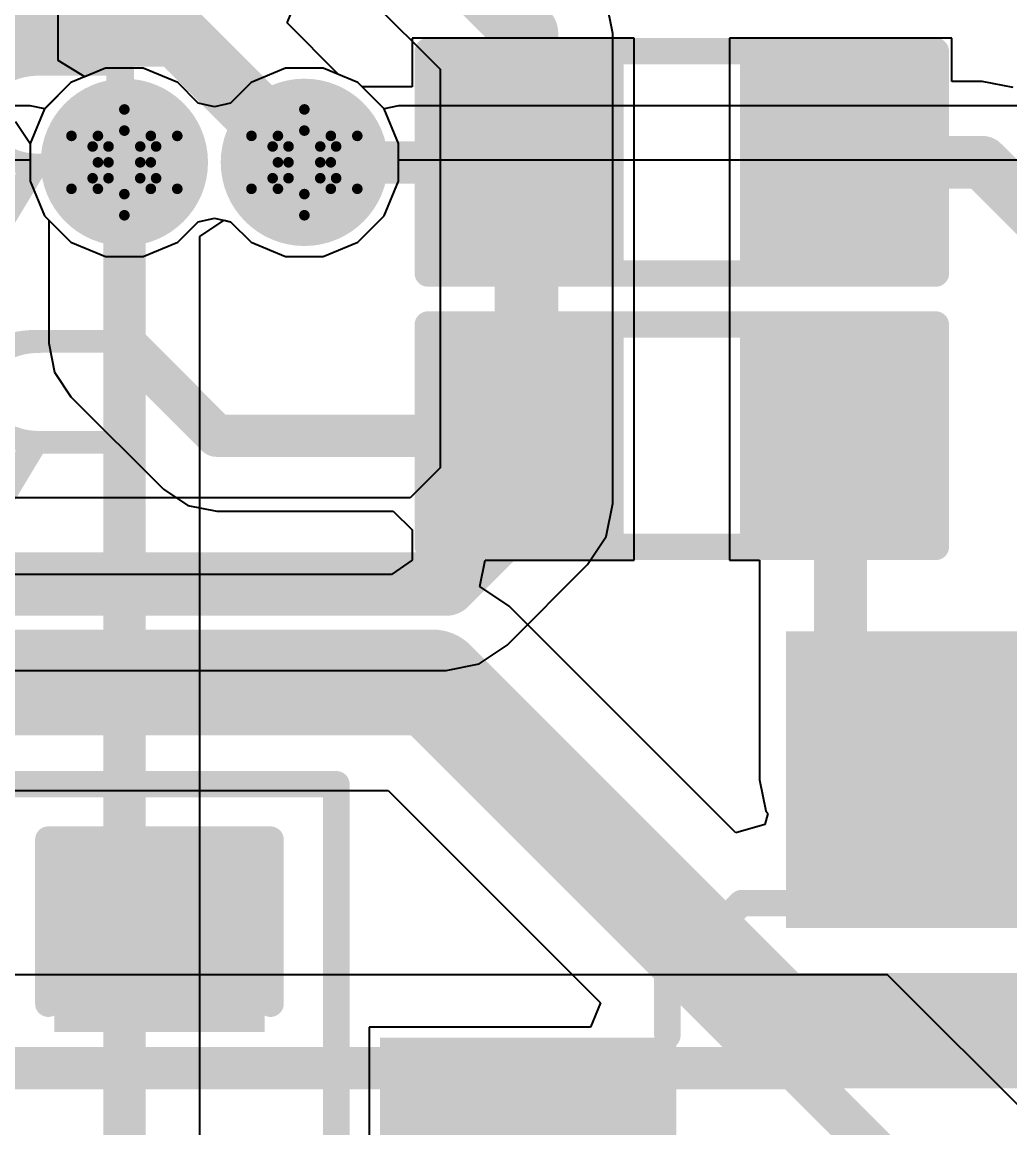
# Model space of a CAD drawing. Header units: inches. Extents: x -2.7 to 10.9, y -2.9 to 7.4.
# Drawn here: x 0.3626 to 0.5493, y 0.1801 to 0.389 of the extents above; entities that cross this region are included whole.
import ezdxf

# ---------------------------------------------------------------- set-up
doc = ezdxf.new("R2010")
doc.units = ezdxf.units.IN
doc.header["$MEASUREMENT"] = 0
for name, color, linetype in [('Board Outline', 216, 'Continuous'), ('Bottom Layer', 5, 'Continuous'), ('Bottom Overlay', 54, 'Continuous'), ('Bottom Paste', 16, 'Continuous'), ('Bottom Solder', 6, 'Continuous'), ('Drill Drawing', 1, 'Continuous'), ('Layer 2', 16, 'Continuous'), ('Layer 3', 76, 'Continuous'), ('Top Layer', 1, 'Continuous'), ('Top Overlay', 2, 'Continuous'), ('Top Solder', 216, 'Continuous'), ('Via Holes', 16, 'Continuous')]:
    doc.layers.add(name, color=color, linetype=linetype)
doc.styles.add('Arial', font='', dxfattribs={"height": 0.2})
doc.styles.get('Arial').set_extended_font_data('Arial')

# ---------------------------------------------------------------- blocks, each defined once
blk = doc.blocks.new('48_LQFP__7_7___B_124')
at = {"layer": 'Bottom Layer'}
for points in [[(0.1019685, 0.14330705), (0.1019685, 0.19133855), (0.1145669, 0.19133855), (0.1145669, 0.14330705)], [(0.14330715, 0.1019685), (0.14330715, 0.1145669), (0.19133865, 0.1145669), (0.19133865, 0.1019685)], [(0.14330715, 0.0822835), (0.14330715, 0.0948819), (0.19133865, 0.0948819), (0.19133865, 0.0822835)]]:
    blk.add_hatch(color=5, dxfattribs=at).paths.add_polyline_path(points)
at = {"layer": 'Bottom Paste'}
for points in [[(0.1019685, 0.14330705), (0.1019685, 0.19133855), (0.1145669, 0.19133855), (0.1145669, 0.14330705)], [(0.14330715, 0.1019685), (0.14330715, 0.1145669), (0.19133865, 0.1145669), (0.19133865, 0.1019685)], [(0.14330715, 0.0822835), (0.14330715, 0.0948819), (0.19133865, 0.0948819), (0.19133865, 0.0822835)]]:
    blk.add_hatch(color=16, dxfattribs=at).paths.add_polyline_path(points)
at = {"layer": 'Bottom Solder'}
for points in [[(0.0979685, 0.13930705), (0.0979685, 0.19533855), (0.1185669, 0.19533855), (0.1185669, 0.13930705)], [(0.13930715, 0.0979685), (0.13930715, 0.1185669), (0.19533865, 0.1185669), (0.19533865, 0.0979685)], [(0.13930715, 0.0782835), (0.13930715, 0.0988819), (0.19533865, 0.0988819), (0.19533865, 0.0782835)], [(0.13930715, 0.0585984), (0.13930715, 0.0791968), (0.19533865, 0.0791968), (0.19533865, 0.0585984)]]:
    blk.add_hatch(color=6, dxfattribs=at).paths.add_polyline_path(points)
at = {"layer": 'Bottom Overlay'}
for points in [[(0.119, 0.1409999, 0.005, 0.005, 0), (0.13, 0.1409999, 0.005, 0.005, 0)], [(0.13, 0.1409999, 0.005, 0.005, 0), (0.144, 0.1269999, 0.005, 0.005, 0)], [(0.144, 0.1269999, 0.005, 0.005, 0), (0.144, 0.1189999, 0.005, 0.005, 0)]]:
    blk.add_lwpolyline(points, format="xyseb", dxfattribs=at)
for points in [[(0.11775, 0.1409999, 0.0025, 0.0025, 1), (0.12025, 0.1409999, 0.0025, 0.0025, 1)], [(0.12875, 0.1409999, 0.0025, 0.0025, 1), (0.13125, 0.1409999, 0.0025, 0.0025, 1)], [(0.12875, 0.1409999, 0.0025, 0.0025, 1), (0.13125, 0.1409999, 0.0025, 0.0025, 1)], [(0.14275, 0.1269999, 0.0025, 0.0025, 1), (0.14525, 0.1269999, 0.0025, 0.0025, 1)], [(0.14275, 0.1269999, 0.0025, 0.0025, 1), (0.14525, 0.1269999, 0.0025, 0.0025, 1)], [(0.14275, 0.1189999, 0.0025, 0.0025, 1), (0.14525, 0.1189999, 0.0025, 0.0025, 1)]]:
    blk.add_lwpolyline(points, format="xyseb", close=True, dxfattribs=at)
blk = doc.blocks.new('R___0603_B_170')
at = {"layer": 'Bottom Layer'}
for points in [[(-0.045, -0.0175), (-0.045, 0.0175), (-0.015, 0.0175), (-0.015, -0.0175)], [(0.015, -0.0175), (0.015, 0.0175), (0.045, 0.0175), (0.045, -0.0175)]]:
    blk.add_hatch(color=5, dxfattribs=at).paths.add_polyline_path(points)
at = {"layer": 'Bottom Paste'}
for points in [[(-0.045, -0.0175), (-0.045, 0.0175), (-0.015, 0.0175), (-0.015, -0.0175)], [(0.015, -0.0175), (0.015, 0.0175), (0.045, 0.0175), (0.045, -0.0175)]]:
    blk.add_hatch(color=16, dxfattribs=at).paths.add_polyline_path(points)
at = {"layer": 'Bottom Solder'}
for points in [[(-0.049, -0.0215), (-0.049, 0.0215), (-0.011, 0.0215), (-0.011, -0.0215)], [(0.011, -0.0215), (0.011, 0.0215), (0.049, 0.0215), (0.049, -0.0215)]]:
    blk.add_hatch(color=6, dxfattribs=at).paths.add_polyline_path(points)
at = {"layer": 'Bottom Overlay'}
for points in [[(-0.048, -0.021, 0.005, 0.005, 0), (-0.048, 0.021, 0.005, 0.005, 0)], [(-0.048, 0.021, 0.005, 0.005, 0), (0.048, 0.021, 0.005, 0.005, 0)], [(0.048, -0.021, 0.005, 0.005, 0), (0.048, 0.021, 0.005, 0.005, 0)], [(-0.048, -0.021, 0.005, 0.005, 0), (0.048, -0.021, 0.005, 0.005, 0)]]:
    blk.add_lwpolyline(points, format="xyseb", dxfattribs=at)
for points in [[(-0.04925, 0.021, 0.0025, 0.0025, 1), (-0.04675, 0.021, 0.0025, 0.0025, 1)], [(-0.04925, 0.021, 0.0025, 0.0025, 1), (-0.04675, 0.021, 0.0025, 0.0025, 1)], [(0.04675, 0.021, 0.0025, 0.0025, 1), (0.04925, 0.021, 0.0025, 0.0025, 1)], [(0.04675, 0.021, 0.0025, 0.0025, 1), (0.04925, 0.021, 0.0025, 0.0025, 1)], [(-0.04925, -0.021, 0.0025, 0.0025, 1), (-0.04675, -0.021, 0.0025, 0.0025, 1)], [(-0.04925, -0.021, 0.0025, 0.0025, 1), (-0.04675, -0.021, 0.0025, 0.0025, 1)], [(0.04675, -0.021, 0.0025, 0.0025, 1), (0.04925, -0.021, 0.0025, 0.0025, 1)], [(0.04675, -0.021, 0.0025, 0.0025, 1), (0.04925, -0.021, 0.0025, 0.0025, 1)]]:
    blk.add_lwpolyline(points, format="xyseb", close=True, dxfattribs=at)
blk = doc.blocks.new('R___0603_B_171')
at = {"layer": 'Bottom Layer'}
for points in [[(-0.045, -0.0175), (-0.045, 0.0175), (-0.015, 0.0175), (-0.015, -0.0175)], [(0.015, -0.0175), (0.015, 0.0175), (0.045, 0.0175), (0.045, -0.0175)]]:
    blk.add_hatch(color=5, dxfattribs=at).paths.add_polyline_path(points)
at = {"layer": 'Bottom Paste'}
for points in [[(-0.045, -0.0175), (-0.045, 0.0175), (-0.015, 0.0175), (-0.015, -0.0175)], [(0.015, -0.0175), (0.015, 0.0175), (0.045, 0.0175), (0.045, -0.0175)]]:
    blk.add_hatch(color=16, dxfattribs=at).paths.add_polyline_path(points)
at = {"layer": 'Bottom Solder'}
for points in [[(-0.049, -0.0215), (-0.049, 0.0215), (-0.011, 0.0215), (-0.011, -0.0215)], [(0.011, -0.0215), (0.011, 0.0215), (0.049, 0.0215), (0.049, -0.0215)]]:
    blk.add_hatch(color=6, dxfattribs=at).paths.add_polyline_path(points)
at = {"layer": 'Bottom Overlay'}
for points in [[(-0.048, 0.021, 0.005, 0.005, 0), (0.048, 0.021, 0.005, 0.005, 0)], [(-0.048, -0.021, 0.005, 0.005, 0), (-0.048, 0.021, 0.005, 0.005, 0)], [(0.048, -0.021, 0.005, 0.005, 0), (0.048, 0.021, 0.005, 0.005, 0)], [(-0.048, -0.021, 0.005, 0.005, 0), (0.048, -0.021, 0.005, 0.005, 0)]]:
    blk.add_lwpolyline(points, format="xyseb", dxfattribs=at)
for points in [[(-0.04925, 0.021, 0.0025, 0.0025, 1), (-0.04675, 0.021, 0.0025, 0.0025, 1)], [(-0.04925, 0.021, 0.0025, 0.0025, 1), (-0.04675, 0.021, 0.0025, 0.0025, 1)], [(0.04675, 0.021, 0.0025, 0.0025, 1), (0.04925, 0.021, 0.0025, 0.0025, 1)], [(0.04675, 0.021, 0.0025, 0.0025, 1), (0.04925, 0.021, 0.0025, 0.0025, 1)], [(-0.04925, -0.021, 0.0025, 0.0025, 1), (-0.04675, -0.021, 0.0025, 0.0025, 1)], [(-0.04925, -0.021, 0.0025, 0.0025, 1), (-0.04675, -0.021, 0.0025, 0.0025, 1)], [(0.04675, -0.021, 0.0025, 0.0025, 1), (0.04925, -0.021, 0.0025, 0.0025, 1)], [(0.04675, -0.021, 0.0025, 0.0025, 1), (0.04925, -0.021, 0.0025, 0.0025, 1)]]:
    blk.add_lwpolyline(points, format="xyseb", close=True, dxfattribs=at)
blk = doc.blocks.new('C___0603_B_279')
at = {"layer": 'Bottom Layer'}
for points in [[(-0.045, -0.0175), (-0.045, 0.0175), (-0.015, 0.0175), (-0.015, -0.0175)], [(0.015, -0.0175), (0.015, 0.0175), (0.045, 0.0175), (0.045, -0.0175)]]:
    blk.add_hatch(color=5, dxfattribs=at).paths.add_polyline_path(points)
at = {"layer": 'Bottom Paste'}
for points in [[(-0.045, -0.0175), (-0.045, 0.0175), (-0.015, 0.0175), (-0.015, -0.0175)], [(0.015, -0.0175), (0.015, 0.0175), (0.045, 0.0175), (0.045, -0.0175)]]:
    blk.add_hatch(color=16, dxfattribs=at).paths.add_polyline_path(points)
at = {"layer": 'Bottom Solder'}
for points in [[(-0.0473622, -0.0198622), (-0.0473622, 0.0198622), (-0.0126378, 0.0198622), (-0.0126378, -0.0198622)], [(0.0126378, -0.0198622), (0.0126378, 0.0198622), (0.0473622, 0.0198622), (0.0473622, -0.0198622)]]:
    blk.add_hatch(color=6, dxfattribs=at).paths.add_polyline_path(points)
at = {"layer": 'Bottom Overlay'}
for points in [[(-0.049, -0.021, 0.005, 0.005, 0), (-0.049, 0.021, 0.005, 0.005, 0)], [(-0.018, 0.021, 0.005, 0.005, 0), (-0.049, 0.021, 0.005, 0.005, 0)], [(0.049, 0.021, 0.005, 0.005, 0), (0.018, 0.021, 0.005, 0.005, 0)], [(0.049, -0.021, 0.005, 0.005, 0), (0.049, 0.021, 0.005, 0.005, 0)], [(-0.018, -0.021, 0.005, 0.005, 0), (-0.049, -0.021, 0.005, 0.005, 0)], [(0.049, -0.021, 0.005, 0.005, 0), (0.018, -0.021, 0.005, 0.005, 0)]]:
    blk.add_lwpolyline(points, format="xyseb", dxfattribs=at)
for points in [[(-0.05025, 0.021, 0.0025, 0.0025, 1), (-0.04775, 0.021, 0.0025, 0.0025, 1)], [(-0.05025, 0.021, 0.0025, 0.0025, 1), (-0.04775, 0.021, 0.0025, 0.0025, 1)], [(-0.01925, 0.021, 0.0025, 0.0025, 1), (-0.01675, 0.021, 0.0025, 0.0025, 1)], [(0.01675, 0.021, 0.0025, 0.0025, 1), (0.01925, 0.021, 0.0025, 0.0025, 1)], [(0.04775, 0.021, 0.0025, 0.0025, 1), (0.05025, 0.021, 0.0025, 0.0025, 1)], [(0.04775, 0.021, 0.0025, 0.0025, 1), (0.05025, 0.021, 0.0025, 0.0025, 1)], [(-0.05025, -0.021, 0.0025, 0.0025, 1), (-0.04775, -0.021, 0.0025, 0.0025, 1)], [(-0.05025, -0.021, 0.0025, 0.0025, 1), (-0.04775, -0.021, 0.0025, 0.0025, 1)], [(-0.01925, -0.021, 0.0025, 0.0025, 1), (-0.01675, -0.021, 0.0025, 0.0025, 1)], [(0.01675, -0.021, 0.0025, 0.0025, 1), (0.01925, -0.021, 0.0025, 0.0025, 1)], [(0.04775, -0.021, 0.0025, 0.0025, 1), (0.05025, -0.021, 0.0025, 0.0025, 1)], [(0.04775, -0.021, 0.0025, 0.0025, 1), (0.05025, -0.021, 0.0025, 0.0025, 1)]]:
    blk.add_lwpolyline(points, format="xyseb", close=True, dxfattribs=at)

msp = doc.modelspace()

# ---------------------------------------------------------------- hatches: boundary and pattern name
at = {"layer": 'Bottom Layer'}
h = msp.add_hatch(color=5, dxfattribs=at)
edge = h.paths.add_edge_path()
edge.add_arc((0.38193, 0.3625234), 0.011811, 0, 360)
h = msp.add_hatch(color=5, dxfattribs=at)
edge = h.paths.add_edge_path()
edge.add_arc((0.415953, 0.3625266), 0.011811, 0, 360)
at = {"layer": 'Bottom Solder'}
h = msp.add_hatch(color=6, dxfattribs=at)
edge = h.paths.add_edge_path()
edge.add_arc((0.38193, 0.3625234), 0.015811, 0, 360)
h = msp.add_hatch(color=6, dxfattribs=at)
edge = h.paths.add_edge_path()
edge.add_arc((0.415953, 0.3625266), 0.015811, 0, 360)
at = {"layer": 'Layer 2'}
h = msp.add_hatch(color=16, dxfattribs=at)
edge = h.paths.add_edge_path()
edge.add_arc((0.38193, 0.3625234), 0.011811, 0, 360)
h = msp.add_hatch(color=16, dxfattribs=at)
edge = h.paths.add_edge_path()
edge.add_arc((0.415953, 0.3625266), 0.011811, 0, 360)
at = {"layer": 'Layer 3'}
h = msp.add_hatch(color=76, dxfattribs=at)
edge = h.paths.add_edge_path()
edge.add_arc((0.38193, 0.3625234), 0.011811, 0, 360)
h = msp.add_hatch(color=76, dxfattribs=at)
edge = h.paths.add_edge_path()
edge.add_arc((0.415953, 0.3625266), 0.011811, 0, 360)
at = {"layer": 'Top Layer'}
h = msp.add_hatch(color=1, dxfattribs=at)
edge = h.paths.add_edge_path()
edge.add_arc((0.38193, 0.3625234), 0.011811, 0, 360)
h = msp.add_hatch(color=1, dxfattribs=at)
edge = h.paths.add_edge_path()
edge.add_arc((0.415953, 0.3625266), 0.011811, 0, 360)
at = {"layer": 'Top Solder'}
h = msp.add_hatch(color=216, dxfattribs=at)
edge = h.paths.add_edge_path()
edge.add_arc((0.38193, 0.3625234), 0.015811, 0, 360)
h = msp.add_hatch(color=216, dxfattribs=at)
edge = h.paths.add_edge_path()
edge.add_arc((0.415953, 0.3625266), 0.015811, 0, 360)
at = {"layer": 'Via Holes'}
h = msp.add_hatch(color=7, dxfattribs=at)
edge = h.paths.add_edge_path()
edge.add_arc((0.38193, 0.3625234), 0.0059055, 0, 360)
h = msp.add_hatch(color=7, dxfattribs=at)
edge = h.paths.add_edge_path()
edge.add_arc((0.415953, 0.3625266), 0.0059055, 0, 360)

# ---------------------------------------------------------------- linework, layer by layer
at = {"layer": 'Board Outline'}
msp.add_lwpolyline([(-2.4996904, 1.3779521, 0.005, 0.005, -0.7405986761017942), (2.8432952, 0.250751, 0.005, 0.005, 0)], format="xyseb", dxfattribs=at)
at = {"layer": 'Bottom Layer'}
for p, q in [((0.4782927, 0.3860234), (0.4362927, 0.3860234)), ((0.4362927, 0.3860234), (0.4362927, 0.3767977)), ((0.4782927, 0.3390236), (0.4782927, 0.3860234)), ((0.5382927, 0.3860234), (0.4962927, 0.3860234)), ((0.4962927, 0.3860234), (0.4962927, 0.3390236)), ((0.5382927, 0.3778173), (0.5382927, 0.3860234)), ((0.3783872, 0.3803344), (0.3718409, 0.3776228)), ((0.3854728, 0.3803344), (0.3783872, 0.3803344)), ((0.3920191, 0.3776228), (0.3854728, 0.3803344)), ((0.4124102, 0.3803376), (0.4058639, 0.377626)), ((0.4194958, 0.3803376), (0.4124102, 0.3803376)), ((0.4260421, 0.377626), (0.4194958, 0.3803376)), ((0.3718409, 0.3776228), (0.3668306, 0.3726125)), ((0.3959057, 0.3737362), (0.3920191, 0.3776228)), ((0.4058639, 0.377626), (0.4019754, 0.3737375)), ((0.4268704, 0.3767977), (0.4260421, 0.377626)), ((0.4362927, 0.3767977), (0.4268704, 0.3767977)), ((0.5440782, 0.3778173), (0.5382927, 0.3778173)), ((0.5499309, 0.3766531), (0.5440782, 0.3778173)), ((0.3668306, 0.3726125), (0.364119, 0.3660662)), ((0.3989443, 0.3730481), (0.3959057, 0.3737362)), ((0.4019754, 0.3737375), (0.3989443, 0.3730481)), ((0.364119, 0.3660662), (0.364119, 0.3589806)), ((0.364119, 0.3589806), (0.3668306, 0.3524343)), ((0.3668306, 0.3524343), (0.3676557, 0.3516092)), ((0.3676557, 0.3516092), (0.3676557, 0.3283335)), ((0.4782929, 0.3390236), (0.4782927, 0.3390236)), ((0.4782929, 0.3343648), (0.4782929, 0.3390236)), ((0.4962927, 0.3390236), (0.4962925, 0.3390236)), ((0.4962925, 0.3390236), (0.4962925, 0.3343648)), ((0.4782927, 0.287365), (0.4782927, 0.3343648)), ((0.4782927, 0.3343648), (0.4782929, 0.3343648)), ((0.4962925, 0.3343648), (0.4962927, 0.3343648)), ((0.4962927, 0.3343648), (0.4962927, 0.287365)), ((0.3676557, 0.3283335), (0.3676556, 0.328333)), ((0.3676556, 0.328333), (0.3687423, 0.3228705)), ((0.3687423, 0.3228705), (0.3718365, 0.3182395)), ((0.3718365, 0.3182395), (0.3893011, 0.300775)), ((0.3893011, 0.300775), (0.3893013, 0.3007747)), ((0.3893013, 0.3007747), (0.3939323, 0.2976805)), ((0.3939323, 0.2976805), (0.3993948, 0.2965938)), ((0.3993948, 0.2965938), (0.3993953, 0.2965939)), ((0.3993953, 0.2965939), (0.4327571, 0.2965939)), ((0.4327571, 0.2965939), (0.4362927, 0.2930583)), ((0.4362927, 0.2930583), (0.4362926, 0.2873651)), ((0.4362926, 0.2873651), (0.4324282, 0.2846235)), ((0.4491128, 0.282365), (0.4501481, 0.287365)), ((0.4501481, 0.287365), (0.4782927, 0.287365)), ((0.4962927, 0.287365), (0.5019988, 0.287365)), ((0.5019988, 0.287365), (0.5019988, 0.2458583)), ((0.4324282, 0.2846235), (0.2766087, 0.2846235)), ((0.4546713, 0.2786509), (0.4491128, 0.282365)), ((0.4974725, 0.2358497), (0.4546713, 0.2786509)), ((0.5019988, 0.2458583), (0.503163, 0.2400056)), ((0.2850553, 0.2438399), (0.4318055, 0.2438399)), ((0.4318055, 0.2438399), (0.4719237, 0.2037217)), ((0.5035135, 0.239481), (0.5030004, 0.2373929)), ((0.503163, 0.2400056), (0.5035135, 0.239481)), ((0.5030004, 0.2373929), (0.4974725, 0.2358497)), ((0.4719237, 0.2037217), (0.4700102, 0.1991023)), ((0.4700102, 0.1991023), (0.4282219, 0.1991023)), ((0.4282219, 0.1991023), (0.4282219, 0.1637466))]:
    msp.add_line(p, q, dxfattribs=at)
for points in [[(0.38193, 0.328333, 0.008, 0.008, 0), (0.38193, 0.3625234, 0.008, 0.008, 0)], [(0.4159562, 0.3625234, 0.008, 0.008, 0), (0.4572927, 0.3625234, 0.008, 0.008, 0)], [(0.5172927, 0.3625234, 0.01, 0.01, 0), (0.5440782, 0.3625234, 0.01, 0.01, 0)], [(0.5440782, 0.3625234, 0.01, 0.01, 0), (0.5566628, 0.3499388, 0.01, 0.01, 0)], [(0.38193, 0.328333, 0.008, 0.008, 0), (0.3993948, 0.3108682, 0.008, 0.008, 0)], [(0.5172927, 0.2458583, 0.01, 0.01, 0), (0.5172927, 0.310865, 0.01, 0.01, 0)], [(0.3993948, 0.3108682, 0.008, 0.008, 0), (0.4572895, 0.3108682, 0.008, 0.008, 0)], [(0.4572895, 0.3108682, 0.008, 0.008, 0), (0.4572927, 0.310865, 0.008, 0.008, 0)], [(0.2766087, 0.2642317, 0.02, 0.02, 0), (0.4402521, 0.2642317, 0.02, 0.02, 0)], [(0.4402521, 0.2642317, 0.02, 0.02, 0), (0.5051216, 0.1993622, 0.02, 0.02, 0)], [(0.5051216, 0.1993622, 0.02, 0.02, 0), (0.5802988, 0.1993622, 0.02, 0.02, 0)]]:
    msp.add_lwpolyline(points, format="xyseb", dxfattribs=at)
for points in [[(0.37993, 0.3625234, 0.004, 0.004, 1), (0.38393, 0.3625234, 0.004, 0.004, 1)], [(0.4139562, 0.3625234, 0.004, 0.004, 1), (0.4179562, 0.3625234, 0.004, 0.004, 1)], [(0.4552927, 0.3625234, 0.004, 0.004, 1), (0.4592927, 0.3625234, 0.004, 0.004, 1)], [(0.5147927, 0.3625234, 0.005, 0.005, 1), (0.5197927, 0.3625234, 0.005, 0.005, 1)], [(0.5415782, 0.3625234, 0.005, 0.005, 1), (0.5465782, 0.3625234, 0.005, 0.005, 1)], [(0.5415782, 0.3625234, 0.005, 0.005, 1), (0.5465782, 0.3625234, 0.005, 0.005, 1)], [(0.37993, 0.328333, 0.004, 0.004, 1), (0.38393, 0.328333, 0.004, 0.004, 1)], [(0.37993, 0.328333, 0.004, 0.004, 1), (0.38393, 0.328333, 0.004, 0.004, 1)], [(0.5147927, 0.310865, 0.005, 0.005, 1), (0.5197927, 0.310865, 0.005, 0.005, 1)], [(0.3973948, 0.3108682, 0.004, 0.004, 1), (0.4013948, 0.3108682, 0.004, 0.004, 1)], [(0.3973948, 0.3108682, 0.004, 0.004, 1), (0.4013948, 0.3108682, 0.004, 0.004, 1)], [(0.4552895, 0.3108682, 0.004, 0.004, 1), (0.4592895, 0.3108682, 0.004, 0.004, 1)], [(0.4552895, 0.3108682, 0.004, 0.004, 1), (0.4592895, 0.3108682, 0.004, 0.004, 1)], [(0.4552927, 0.310865, 0.004, 0.004, 1), (0.4592927, 0.310865, 0.004, 0.004, 1)], [(0.4352521, 0.2642317, 0.01, 0.01, 1), (0.4452521, 0.2642317, 0.01, 0.01, 1)], [(0.4352521, 0.2642317, 0.01, 0.01, 1), (0.4452521, 0.2642317, 0.01, 0.01, 1)], [(0.5147927, 0.2458583, 0.005, 0.005, 1), (0.5197927, 0.2458583, 0.005, 0.005, 1)], [(0.5001216, 0.1993622, 0.01, 0.01, 1), (0.5101216, 0.1993622, 0.01, 0.01, 1)], [(0.5001216, 0.1993622, 0.01, 0.01, 1), (0.5101216, 0.1993622, 0.01, 0.01, 1)]]:
    msp.add_lwpolyline(points, format="xyseb", close=True, dxfattribs=at)
at = {"layer": 'Bottom Overlay'}
for points in [[(0.256, 0.245, 0.005, 0.005, 0), (0.422, 0.245, 0.005, 0.005, 0)], [(0.422, -0.174, 0.005, 0.005, 0), (0.422, 0.245, 0.005, 0.005, 0)]]:
    msp.add_lwpolyline(points, format="xyseb", dxfattribs=at)
msp.add_lwpolyline([(0.42075, 0.245, 0.0025, 0.0025, 1), (0.42325, 0.245, 0.0025, 0.0025, 1)], format="xyseb", close=True, dxfattribs=at)
msp.add_lwpolyline([(0.42075, 0.245, 0.0025, 0.0025, 1), (0.42325, 0.245, 0.0025, 0.0025, 1)], format="xyseb", close=True, dxfattribs=at)
at = {"layer": 'Drill Drawing'}
for points in [[(0.37693, 0.3675234, 0.002, 0.002, 0), (0.38193, 0.3725234, 0.002, 0.002, 0)], [(0.38193, 0.3725234, 0.002, 0.002, 0), (0.38693, 0.3675234, 0.002, 0.002, 0)], [(0.410953, 0.3675266, 0.002, 0.002, 0), (0.415953, 0.3725266, 0.002, 0.002, 0)], [(0.415953, 0.3725266, 0.002, 0.002, 0), (0.420953, 0.3675266, 0.002, 0.002, 0)], [(0.37193, 0.3675234, 0.002, 0.002, 0), (0.37693, 0.3625234, 0.002, 0.002, 0)], [(0.37193, 0.3675234, 0.002, 0.002, 0), (0.37693, 0.3675234, 0.002, 0.002, 0)], [(0.37893, 0.3655234, 0.002, 0.002, 0), (0.38193, 0.3685234, 0.002, 0.002, 0)], [(0.38193, 0.3685234, 0.002, 0.002, 0), (0.38493, 0.3655234, 0.002, 0.002, 0)], [(0.38693, 0.3675234, 0.002, 0.002, 0), (0.39193, 0.3675234, 0.002, 0.002, 0)], [(0.38693, 0.3625234, 0.002, 0.002, 0), (0.39193, 0.3675234, 0.002, 0.002, 0)], [(0.405953, 0.3675266, 0.002, 0.002, 0), (0.410953, 0.3625266, 0.002, 0.002, 0)], [(0.405953, 0.3675266, 0.002, 0.002, 0), (0.410953, 0.3675266, 0.002, 0.002, 0)], [(0.412953, 0.3655266, 0.002, 0.002, 0), (0.415953, 0.3685266, 0.002, 0.002, 0)], [(0.415953, 0.3685266, 0.002, 0.002, 0), (0.418953, 0.3655266, 0.002, 0.002, 0)], [(0.420953, 0.3675266, 0.002, 0.002, 0), (0.425953, 0.3675266, 0.002, 0.002, 0)], [(0.420953, 0.3625266, 0.002, 0.002, 0), (0.425953, 0.3675266, 0.002, 0.002, 0)], [(0.37593, 0.3655234, 0.002, 0.002, 0), (0.37893, 0.3625234, 0.002, 0.002, 0)], [(0.37593, 0.3655234, 0.002, 0.002, 0), (0.37893, 0.3655234, 0.002, 0.002, 0)], [(0.38493, 0.3655234, 0.002, 0.002, 0), (0.38793, 0.3655234, 0.002, 0.002, 0)], [(0.38493, 0.3625234, 0.002, 0.002, 0), (0.38793, 0.3655234, 0.002, 0.002, 0)], [(0.409953, 0.3655266, 0.002, 0.002, 0), (0.412953, 0.3625266, 0.002, 0.002, 0)], [(0.409953, 0.3655266, 0.002, 0.002, 0), (0.412953, 0.3655266, 0.002, 0.002, 0)], [(0.418953, 0.3655266, 0.002, 0.002, 0), (0.421953, 0.3655266, 0.002, 0.002, 0)], [(0.418953, 0.3625266, 0.002, 0.002, 0), (0.421953, 0.3655266, 0.002, 0.002, 0)], [(0.37193, 0.3575234, 0.002, 0.002, 0), (0.37693, 0.3625234, 0.002, 0.002, 0)], [(0.37593, 0.3595234, 0.002, 0.002, 0), (0.37893, 0.3625234, 0.002, 0.002, 0)], [(0.38493, 0.3625234, 0.002, 0.002, 0), (0.38793, 0.3595234, 0.002, 0.002, 0)], [(0.38693, 0.3625234, 0.002, 0.002, 0), (0.39193, 0.3575234, 0.002, 0.002, 0)], [(0.405953, 0.3575266, 0.002, 0.002, 0), (0.410953, 0.3625266, 0.002, 0.002, 0)], [(0.409953, 0.3595266, 0.002, 0.002, 0), (0.412953, 0.3625266, 0.002, 0.002, 0)], [(0.418953, 0.3625266, 0.002, 0.002, 0), (0.421953, 0.3595266, 0.002, 0.002, 0)], [(0.420953, 0.3625266, 0.002, 0.002, 0), (0.425953, 0.3575266, 0.002, 0.002, 0)], [(0.37593, 0.3595234, 0.002, 0.002, 0), (0.37893, 0.3595234, 0.002, 0.002, 0)], [(0.37893, 0.3595234, 0.002, 0.002, 0), (0.38193, 0.3565234, 0.002, 0.002, 0)], [(0.38193, 0.3565234, 0.002, 0.002, 0), (0.38493, 0.3595234, 0.002, 0.002, 0)], [(0.38493, 0.3595234, 0.002, 0.002, 0), (0.38793, 0.3595234, 0.002, 0.002, 0)], [(0.409953, 0.3595266, 0.002, 0.002, 0), (0.412953, 0.3595266, 0.002, 0.002, 0)], [(0.412953, 0.3595266, 0.002, 0.002, 0), (0.415953, 0.3565266, 0.002, 0.002, 0)], [(0.415953, 0.3565266, 0.002, 0.002, 0), (0.418953, 0.3595266, 0.002, 0.002, 0)], [(0.418953, 0.3595266, 0.002, 0.002, 0), (0.421953, 0.3595266, 0.002, 0.002, 0)], [(0.37193, 0.3575234, 0.002, 0.002, 0), (0.37693, 0.3575234, 0.002, 0.002, 0)], [(0.37693, 0.3575234, 0.002, 0.002, 0), (0.38193, 0.3525234, 0.002, 0.002, 0)], [(0.38193, 0.3525234, 0.002, 0.002, 0), (0.38693, 0.3575234, 0.002, 0.002, 0)], [(0.38693, 0.3575234, 0.002, 0.002, 0), (0.39193, 0.3575234, 0.002, 0.002, 0)], [(0.405953, 0.3575266, 0.002, 0.002, 0), (0.410953, 0.3575266, 0.002, 0.002, 0)], [(0.410953, 0.3575266, 0.002, 0.002, 0), (0.415953, 0.3525266, 0.002, 0.002, 0)], [(0.415953, 0.3525266, 0.002, 0.002, 0), (0.420953, 0.3575266, 0.002, 0.002, 0)], [(0.420953, 0.3575266, 0.002, 0.002, 0), (0.425953, 0.3575266, 0.002, 0.002, 0)]]:
    msp.add_lwpolyline(points, format="xyseb", dxfattribs=at)
for points in [[(0.38143, 0.3725234, 0.001, 0.001, 1), (0.38243, 0.3725234, 0.001, 0.001, 1)], [(0.38143, 0.3725234, 0.001, 0.001, 1), (0.38243, 0.3725234, 0.001, 0.001, 1)], [(0.415453, 0.3725266, 0.001, 0.001, 1), (0.416453, 0.3725266, 0.001, 0.001, 1)], [(0.415453, 0.3725266, 0.001, 0.001, 1), (0.416453, 0.3725266, 0.001, 0.001, 1)], [(0.37143, 0.3675234, 0.001, 0.001, 1), (0.37243, 0.3675234, 0.001, 0.001, 1)], [(0.37143, 0.3675234, 0.001, 0.001, 1), (0.37243, 0.3675234, 0.001, 0.001, 1)], [(0.37643, 0.3675234, 0.001, 0.001, 1), (0.37743, 0.3675234, 0.001, 0.001, 1)], [(0.37643, 0.3675234, 0.001, 0.001, 1), (0.37743, 0.3675234, 0.001, 0.001, 1)], [(0.38143, 0.3685234, 0.001, 0.001, 1), (0.38243, 0.3685234, 0.001, 0.001, 1)], [(0.38143, 0.3685234, 0.001, 0.001, 1), (0.38243, 0.3685234, 0.001, 0.001, 1)], [(0.38643, 0.3675234, 0.001, 0.001, 1), (0.38743, 0.3675234, 0.001, 0.001, 1)], [(0.38643, 0.3675234, 0.001, 0.001, 1), (0.38743, 0.3675234, 0.001, 0.001, 1)], [(0.39143, 0.3675234, 0.001, 0.001, 1), (0.39243, 0.3675234, 0.001, 0.001, 1)], [(0.39143, 0.3675234, 0.001, 0.001, 1), (0.39243, 0.3675234, 0.001, 0.001, 1)], [(0.405453, 0.3675266, 0.001, 0.001, 1), (0.406453, 0.3675266, 0.001, 0.001, 1)], [(0.405453, 0.3675266, 0.001, 0.001, 1), (0.406453, 0.3675266, 0.001, 0.001, 1)], [(0.410453, 0.3675266, 0.001, 0.001, 1), (0.411453, 0.3675266, 0.001, 0.001, 1)], [(0.410453, 0.3675266, 0.001, 0.001, 1), (0.411453, 0.3675266, 0.001, 0.001, 1)], [(0.415453, 0.3685266, 0.001, 0.001, 1), (0.416453, 0.3685266, 0.001, 0.001, 1)], [(0.415453, 0.3685266, 0.001, 0.001, 1), (0.416453, 0.3685266, 0.001, 0.001, 1)], [(0.420453, 0.3675266, 0.001, 0.001, 1), (0.421453, 0.3675266, 0.001, 0.001, 1)], [(0.420453, 0.3675266, 0.001, 0.001, 1), (0.421453, 0.3675266, 0.001, 0.001, 1)], [(0.425453, 0.3675266, 0.001, 0.001, 1), (0.426453, 0.3675266, 0.001, 0.001, 1)], [(0.425453, 0.3675266, 0.001, 0.001, 1), (0.426453, 0.3675266, 0.001, 0.001, 1)], [(0.37543, 0.3655234, 0.001, 0.001, 1), (0.37643, 0.3655234, 0.001, 0.001, 1)], [(0.37543, 0.3655234, 0.001, 0.001, 1), (0.37643, 0.3655234, 0.001, 0.001, 1)], [(0.37843, 0.3655234, 0.001, 0.001, 1), (0.37943, 0.3655234, 0.001, 0.001, 1)], [(0.37843, 0.3655234, 0.001, 0.001, 1), (0.37943, 0.3655234, 0.001, 0.001, 1)], [(0.38443, 0.3655234, 0.001, 0.001, 1), (0.38543, 0.3655234, 0.001, 0.001, 1)], [(0.38443, 0.3655234, 0.001, 0.001, 1), (0.38543, 0.3655234, 0.001, 0.001, 1)], [(0.38743, 0.3655234, 0.001, 0.001, 1), (0.38843, 0.3655234, 0.001, 0.001, 1)], [(0.38743, 0.3655234, 0.001, 0.001, 1), (0.38843, 0.3655234, 0.001, 0.001, 1)], [(0.409453, 0.3655266, 0.001, 0.001, 1), (0.410453, 0.3655266, 0.001, 0.001, 1)], [(0.409453, 0.3655266, 0.001, 0.001, 1), (0.410453, 0.3655266, 0.001, 0.001, 1)], [(0.412453, 0.3655266, 0.001, 0.001, 1), (0.413453, 0.3655266, 0.001, 0.001, 1)], [(0.412453, 0.3655266, 0.001, 0.001, 1), (0.413453, 0.3655266, 0.001, 0.001, 1)], [(0.418453, 0.3655266, 0.001, 0.001, 1), (0.419453, 0.3655266, 0.001, 0.001, 1)], [(0.418453, 0.3655266, 0.001, 0.001, 1), (0.419453, 0.3655266, 0.001, 0.001, 1)], [(0.421453, 0.3655266, 0.001, 0.001, 1), (0.422453, 0.3655266, 0.001, 0.001, 1)], [(0.421453, 0.3655266, 0.001, 0.001, 1), (0.422453, 0.3655266, 0.001, 0.001, 1)], [(0.37643, 0.3625234, 0.001, 0.001, 1), (0.37743, 0.3625234, 0.001, 0.001, 1)], [(0.37643, 0.3625234, 0.001, 0.001, 1), (0.37743, 0.3625234, 0.001, 0.001, 1)], [(0.37843, 0.3625234, 0.001, 0.001, 1), (0.37943, 0.3625234, 0.001, 0.001, 1)], [(0.37843, 0.3625234, 0.001, 0.001, 1), (0.37943, 0.3625234, 0.001, 0.001, 1)], [(0.38443, 0.3625234, 0.001, 0.001, 1), (0.38543, 0.3625234, 0.001, 0.001, 1)], [(0.38443, 0.3625234, 0.001, 0.001, 1), (0.38543, 0.3625234, 0.001, 0.001, 1)], [(0.38643, 0.3625234, 0.001, 0.001, 1), (0.38743, 0.3625234, 0.001, 0.001, 1)], [(0.38643, 0.3625234, 0.001, 0.001, 1), (0.38743, 0.3625234, 0.001, 0.001, 1)], [(0.410453, 0.3625266, 0.001, 0.001, 1), (0.411453, 0.3625266, 0.001, 0.001, 1)], [(0.410453, 0.3625266, 0.001, 0.001, 1), (0.411453, 0.3625266, 0.001, 0.001, 1)], [(0.412453, 0.3625266, 0.001, 0.001, 1), (0.413453, 0.3625266, 0.001, 0.001, 1)], [(0.412453, 0.3625266, 0.001, 0.001, 1), (0.413453, 0.3625266, 0.001, 0.001, 1)], [(0.418453, 0.3625266, 0.001, 0.001, 1), (0.419453, 0.3625266, 0.001, 0.001, 1)], [(0.418453, 0.3625266, 0.001, 0.001, 1), (0.419453, 0.3625266, 0.001, 0.001, 1)], [(0.420453, 0.3625266, 0.001, 0.001, 1), (0.421453, 0.3625266, 0.001, 0.001, 1)], [(0.420453, 0.3625266, 0.001, 0.001, 1), (0.421453, 0.3625266, 0.001, 0.001, 1)], [(0.37543, 0.3595234, 0.001, 0.001, 1), (0.37643, 0.3595234, 0.001, 0.001, 1)], [(0.37543, 0.3595234, 0.001, 0.001, 1), (0.37643, 0.3595234, 0.001, 0.001, 1)], [(0.37843, 0.3595234, 0.001, 0.001, 1), (0.37943, 0.3595234, 0.001, 0.001, 1)], [(0.37843, 0.3595234, 0.001, 0.001, 1), (0.37943, 0.3595234, 0.001, 0.001, 1)], [(0.38443, 0.3595234, 0.001, 0.001, 1), (0.38543, 0.3595234, 0.001, 0.001, 1)], [(0.38443, 0.3595234, 0.001, 0.001, 1), (0.38543, 0.3595234, 0.001, 0.001, 1)], [(0.38743, 0.3595234, 0.001, 0.001, 1), (0.38843, 0.3595234, 0.001, 0.001, 1)], [(0.38743, 0.3595234, 0.001, 0.001, 1), (0.38843, 0.3595234, 0.001, 0.001, 1)], [(0.409453, 0.3595266, 0.001, 0.001, 1), (0.410453, 0.3595266, 0.001, 0.001, 1)], [(0.409453, 0.3595266, 0.001, 0.001, 1), (0.410453, 0.3595266, 0.001, 0.001, 1)], [(0.412453, 0.3595266, 0.001, 0.001, 1), (0.413453, 0.3595266, 0.001, 0.001, 1)], [(0.412453, 0.3595266, 0.001, 0.001, 1), (0.413453, 0.3595266, 0.001, 0.001, 1)], [(0.418453, 0.3595266, 0.001, 0.001, 1), (0.419453, 0.3595266, 0.001, 0.001, 1)], [(0.418453, 0.3595266, 0.001, 0.001, 1), (0.419453, 0.3595266, 0.001, 0.001, 1)], [(0.421453, 0.3595266, 0.001, 0.001, 1), (0.422453, 0.3595266, 0.001, 0.001, 1)], [(0.421453, 0.3595266, 0.001, 0.001, 1), (0.422453, 0.3595266, 0.001, 0.001, 1)], [(0.37143, 0.3575234, 0.001, 0.001, 1), (0.37243, 0.3575234, 0.001, 0.001, 1)], [(0.37143, 0.3575234, 0.001, 0.001, 1), (0.37243, 0.3575234, 0.001, 0.001, 1)], [(0.37643, 0.3575234, 0.001, 0.001, 1), (0.37743, 0.3575234, 0.001, 0.001, 1)], [(0.37643, 0.3575234, 0.001, 0.001, 1), (0.37743, 0.3575234, 0.001, 0.001, 1)], [(0.38143, 0.3565234, 0.001, 0.001, 1), (0.38243, 0.3565234, 0.001, 0.001, 1)], [(0.38143, 0.3565234, 0.001, 0.001, 1), (0.38243, 0.3565234, 0.001, 0.001, 1)], [(0.38643, 0.3575234, 0.001, 0.001, 1), (0.38743, 0.3575234, 0.001, 0.001, 1)], [(0.38643, 0.3575234, 0.001, 0.001, 1), (0.38743, 0.3575234, 0.001, 0.001, 1)], [(0.39143, 0.3575234, 0.001, 0.001, 1), (0.39243, 0.3575234, 0.001, 0.001, 1)], [(0.39143, 0.3575234, 0.001, 0.001, 1), (0.39243, 0.3575234, 0.001, 0.001, 1)], [(0.405453, 0.3575266, 0.001, 0.001, 1), (0.406453, 0.3575266, 0.001, 0.001, 1)], [(0.405453, 0.3575266, 0.001, 0.001, 1), (0.406453, 0.3575266, 0.001, 0.001, 1)], [(0.410453, 0.3575266, 0.001, 0.001, 1), (0.411453, 0.3575266, 0.001, 0.001, 1)], [(0.410453, 0.3575266, 0.001, 0.001, 1), (0.411453, 0.3575266, 0.001, 0.001, 1)], [(0.415453, 0.3565266, 0.001, 0.001, 1), (0.416453, 0.3565266, 0.001, 0.001, 1)], [(0.415453, 0.3565266, 0.001, 0.001, 1), (0.416453, 0.3565266, 0.001, 0.001, 1)], [(0.420453, 0.3575266, 0.001, 0.001, 1), (0.421453, 0.3575266, 0.001, 0.001, 1)], [(0.420453, 0.3575266, 0.001, 0.001, 1), (0.421453, 0.3575266, 0.001, 0.001, 1)], [(0.425453, 0.3575266, 0.001, 0.001, 1), (0.426453, 0.3575266, 0.001, 0.001, 1)], [(0.425453, 0.3575266, 0.001, 0.001, 1), (0.426453, 0.3575266, 0.001, 0.001, 1)], [(0.38143, 0.3525234, 0.001, 0.001, 1), (0.38243, 0.3525234, 0.001, 0.001, 1)], [(0.38143, 0.3525234, 0.001, 0.001, 1), (0.38243, 0.3525234, 0.001, 0.001, 1)], [(0.415453, 0.3525266, 0.001, 0.001, 1), (0.416453, 0.3525266, 0.001, 0.001, 1)], [(0.415453, 0.3525266, 0.001, 0.001, 1), (0.416453, 0.3525266, 0.001, 0.001, 1)]]:
    msp.add_lwpolyline(points, format="xyseb", close=True, dxfattribs=at)
at = {"layer": 'Layer 2'}
for p, q in [((0.4126889, 0.3888615), (0.4146024, 0.3934809)), ((0.4282813, 0.3934809), (0.4416233, 0.3801389)), ((0.4742503, 0.3868962), (0.4730085, 0.3931391)), ((0.4224269, 0.3791235), (0.4126889, 0.3888615)), ((0.4742503, 0.298055), (0.4742503, 0.3868962)), ((0.4260421, 0.377626), (0.4224269, 0.3791235)), ((0.4416233, 0.3801389), (0.4416233, 0.3048123)), ((0.4310524, 0.3726157), (0.4260421, 0.377626)), ((0.433764, 0.3660694), (0.4310524, 0.3726157)), ((0.3613604, 0.3702701), (0.3641383, 0.3661127)), ((0.3641383, 0.3661127), (0.364119, 0.3660662)), ((0.364119, 0.3660662), (0.364119, 0.3589806)), ((0.433764, 0.3589838), (0.433764, 0.3660694)), ((0.364119, 0.3589806), (0.3668306, 0.3524343)), ((0.4310524, 0.3524375), (0.433764, 0.3589838)), ((0.3668306, 0.3524343), (0.3718409, 0.347424)), ((0.3920191, 0.347424), (0.3959076, 0.3513125)), ((0.3959076, 0.3513125), (0.3989387, 0.3520019)), ((0.3989387, 0.3520019), (0.4019773, 0.3513138)), ((0.4019773, 0.3513138), (0.4058639, 0.3474272)), ((0.4260421, 0.3474272), (0.4310524, 0.3524375)), ((0.3718409, 0.347424), (0.3783872, 0.3447124)), ((0.3854728, 0.3447124), (0.3920191, 0.347424)), ((0.4058639, 0.3474272), (0.4124102, 0.3447156)), ((0.4194958, 0.3447156), (0.4260421, 0.3474272)), ((0.3783872, 0.3447124), (0.3854728, 0.3447124)), ((0.4124102, 0.3447156), (0.4194958, 0.3447156)), ((0.4416233, 0.3048123), (0.4359635, 0.2991525)), ((0.4359635, 0.2991525), (0.1867278, 0.2991525)), ((0.4730085, 0.2918121), (0.4742503, 0.298055)), ((0.4694722, 0.2865196), (0.4730085, 0.2918121)), ((0.4542562, 0.2713036), (0.4694722, 0.2865196)), ((0.4489637, 0.2677673), (0.4542562, 0.2713036)), ((0.4427208, 0.2665255), (0.4489637, 0.2677673)), ((0.1934851, 0.2665255), (0.4427208, 0.2665255))]:
    msp.add_line(p, q, dxfattribs=at)
for points in [[(0.4350386, 0.4097944, 0.012, 0.012, 0), (0.4579368, 0.3868962, 0.012, 0.012, 0)], [(0.4579368, 0.298055, 0.012, 0.012, 0), (0.4579368, 0.3868962, 0.012, 0.012, 0)], [(-0.0547252, 0.3865836, 0.012, 0.012, 0), (0.391896, 0.3865836, 0.012, 0.012, 0)], [(0.391896, 0.3865836, 0.012, 0.012, 0), (0.415953, 0.3625266, 0.012, 0.012, 0)], [(0.4427208, 0.282839, 0.012, 0.012, 0), (0.4579368, 0.298055, 0.012, 0.012, 0)], [(0.1867278, 0.282839, 0.012, 0.012, 0), (0.4427208, 0.282839, 0.012, 0.012, 0)]]:
    msp.add_lwpolyline(points, format="xyseb", dxfattribs=at)
for points in [[(0.4549368, 0.3868962, 0.006, 0.006, 1), (0.4609368, 0.3868962, 0.006, 0.006, 1)], [(0.4549368, 0.3868962, 0.006, 0.006, 1), (0.4609368, 0.3868962, 0.006, 0.006, 1)], [(0.388896, 0.3865836, 0.006, 0.006, 1), (0.394896, 0.3865836, 0.006, 0.006, 1)], [(0.388896, 0.3865836, 0.006, 0.006, 1), (0.394896, 0.3865836, 0.006, 0.006, 1)], [(0.412953, 0.3625266, 0.006, 0.006, 1), (0.418953, 0.3625266, 0.006, 0.006, 1)], [(0.4549368, 0.298055, 0.006, 0.006, 1), (0.4609368, 0.298055, 0.006, 0.006, 1)], [(0.4549368, 0.298055, 0.006, 0.006, 1), (0.4609368, 0.298055, 0.006, 0.006, 1)], [(0.4397208, 0.282839, 0.006, 0.006, 1), (0.4457208, 0.282839, 0.006, 0.006, 1)], [(0.4397208, 0.282839, 0.006, 0.006, 1), (0.4457208, 0.282839, 0.006, 0.006, 1)]]:
    msp.add_lwpolyline(points, format="xyseb", close=True, dxfattribs=at)
at = {"layer": 'Layer 3'}
for p, q in [((0.3783872, 0.3803344), (0.3718409, 0.3776228)), ((0.3854728, 0.3803344), (0.3783872, 0.3803344)), ((0.3920191, 0.3776228), (0.3854728, 0.3803344)), ((0.4124102, 0.3803376), (0.4058639, 0.377626)), ((0.4194958, 0.3803376), (0.4124102, 0.3803376)), ((0.4260421, 0.377626), (0.4194958, 0.3803376)), ((0.3718409, 0.3776228), (0.3668673, 0.3726492)), ((0.3959057, 0.3737362), (0.3920191, 0.3776228)), ((0.4058639, 0.377626), (0.4019754, 0.3737375)), ((0.4310183, 0.3726498), (0.4260421, 0.377626)), ((0.364119, 0.3731959), (-0.1847804, 0.3731959)), ((0.3668673, 0.3726492), (0.364119, 0.3731959)), ((0.3989443, 0.3730481), (0.3959057, 0.3737362)), ((0.4019754, 0.3737375), (0.3989443, 0.3730481)), ((0.433764, 0.3731959), (0.4310183, 0.3726498)), ((0.6374082, 0.3731959), (0.433764, 0.3731959)), ((-0.1847804, 0.363), (0.364119, 0.363)), ((0.364119, 0.363), (0.364119, 0.3589806)), ((0.433764, 0.3589838), (0.433764, 0.363)), ((0.433764, 0.363), (0.738952, 0.363)), ((0.364119, 0.3589806), (0.3668306, 0.3524343)), ((0.4310524, 0.3524375), (0.433764, 0.3589838)), ((0.3668306, 0.3524343), (0.3718409, 0.347424)), ((0.3920191, 0.347424), (0.3959076, 0.3513125)), ((0.3959076, 0.3513125), (0.3989387, 0.3520019)), ((0.3989387, 0.3520019), (0.4019773, 0.3513138)), ((0.4019773, 0.3513138), (0.4058639, 0.3474272)), ((0.4260421, 0.3474272), (0.4310524, 0.3524375)), ((0.3718409, 0.347424), (0.3783872, 0.3447124)), ((0.3854728, 0.3447124), (0.3920191, 0.347424)), ((0.4058639, 0.3474272), (0.4124102, 0.3447156)), ((0.4194958, 0.3447156), (0.4260421, 0.3474272)), ((0.3783872, 0.3447124), (0.3854728, 0.3447124)), ((0.4124102, 0.3447156), (0.4194958, 0.3447156)), ((0.5261822, 0.209), (0.3410974, 0.209)), ((0.7876395, -0.0524573), (0.5261822, 0.209))]:
    msp.add_line(p, q, dxfattribs=at)
for points in [[(-0.0708439, 0.191348, 0.008, 0.008, 0), (0.5084742, 0.191348, 0.008, 0.008, 0)], [(0.5084742, 0.191348, 0.008, 0.008, 0), (0.6504726, 0.0493496, 0.008, 0.008, 0)]]:
    msp.add_lwpolyline(points, format="xyseb", dxfattribs=at)
msp.add_lwpolyline([(0.5064742, 0.191348, 0.004, 0.004, 1), (0.5104742, 0.191348, 0.004, 0.004, 1)], format="xyseb", close=True, dxfattribs=at)
msp.add_lwpolyline([(0.5064742, 0.191348, 0.004, 0.004, 1), (0.5104742, 0.191348, 0.004, 0.004, 1)], format="xyseb", close=True, dxfattribs=at)
at = {"layer": 'Top Layer'}
for p, q in [((0.3694429, 0.3817577), (0.3694429, 0.4686226)), ((0.374443, 0.3787006), (0.3694429, 0.3817577)), ((0.3783872, 0.3803344), (0.374443, 0.3787006)), ((0.3854728, 0.3803344), (0.3783872, 0.3803344)), ((0.3920191, 0.3776228), (0.3854728, 0.3803344)), ((0.4124102, 0.3803376), (0.4058639, 0.377626)), ((0.4194958, 0.3803376), (0.4124102, 0.3803376)), ((0.4260421, 0.377626), (0.4194958, 0.3803376)), ((0.3959057, 0.3737362), (0.3920191, 0.3776228)), ((0.4058639, 0.377626), (0.4019754, 0.3737375)), ((0.4310524, 0.3726157), (0.4260421, 0.377626)), ((0.3989443, 0.3730481), (0.3959057, 0.3737362)), ((0.4019754, 0.3737375), (0.3989443, 0.3730481)), ((0.433764, 0.3660694), (0.4310524, 0.3726157)), ((0.433764, 0.3589838), (0.433764, 0.3660694)), ((0.4310524, 0.3524375), (0.433764, 0.3589838)), ((0.3962043, 0.3485269), (0.4007963, 0.3515812)), ((0.4007963, 0.3515812), (0.4019773, 0.3513138)), ((0.4019773, 0.3513138), (0.4058639, 0.3474272)), ((0.4260421, 0.3474272), (0.4310524, 0.3524375)), ((0.3962043, -0.184784), (0.3962043, 0.3485269)), ((0.4058639, 0.3474272), (0.4124102, 0.3447156)), ((0.4194958, 0.3447156), (0.4260421, 0.3474272)), ((0.4124102, 0.3447156), (0.4194958, 0.3447156))]:
    msp.add_line(p, q, dxfattribs=at)
msp.add_lwpolyline([(0.38193, -0.184784, 0.008, 0.008, 0), (0.38193, 0.3625234, 0.008, 0.008, 0)], format="xyseb", dxfattribs=at)
msp.add_lwpolyline([(0.37993, 0.3625234, 0.004, 0.004, 1), (0.38393, 0.3625234, 0.004, 0.004, 1)], format="xyseb", close=True, dxfattribs=at)
at = {"layer": 'Top Overlay'}
msp.add_lwpolyline([(0.1820659, 0.1900659, 0.005, 0.005, 0), (0.8346801, 0.1900659, 0.005, 0.005, 0)], format="xyseb", dxfattribs=at)

# ---------------------------------------------------------------- block references
for name, p in [('R___0603_B_170', (0.4872927, 0.3625234)), ('R___0603_B_171', (0.4872927, 0.310865))]:
    msp.add_blockref(name, p)
for name, p, rotation in [('48_LQFP__7_7___B_124', (0.6255604, 0.0785354), 90), ('C___0603_B_279', (0.3885604, 0.1855354), 270)]:
    msp.add_blockref(name, p, dxfattribs=dict(rotation=rotation))

# ---------------------------------------------------------------- texts
at = {"layer": 'Bottom Overlay', "style": 'Arial', "text_generation_flag": 2}
for s, p in [('R49', (0.3883161, 0.3432561)), ('R48', (0.3883161, 0.2908747))]:
    msp.add_text(s, height=0.04, dxfattribs=at).set_placement(p)

doc.saveas('drawing.dxf')
